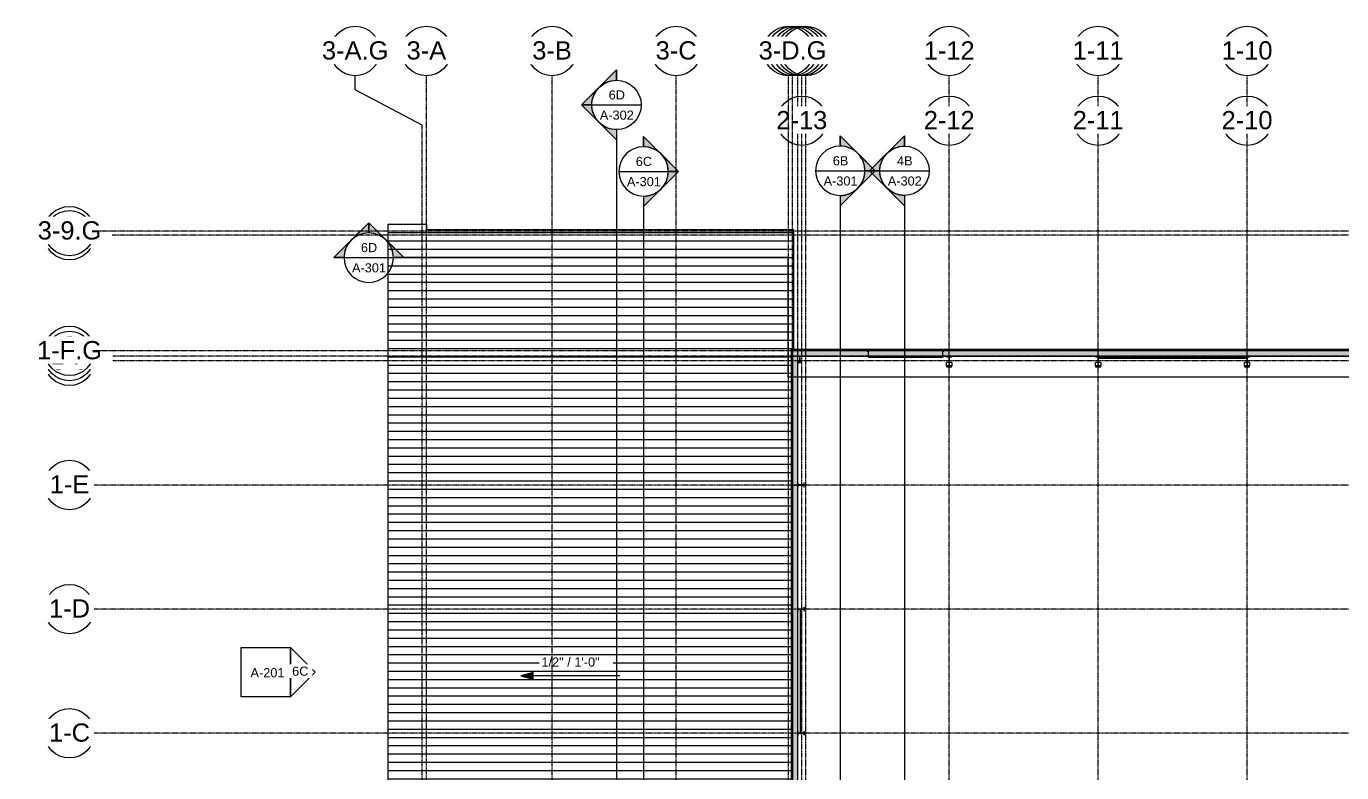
# Model space of a CAD drawing. Header units: inches. Extents: x 21290 to 29416, y -23522 to -20467.
# Drawn here: x 21292 to 23849, y -21944 to -20493 of the extents above; entities that cross this region are included whole.
import ezdxf

# ---------------------------------------------------------------- set-up
doc = ezdxf.new("R2010")
doc.units = ezdxf.units.IN
doc.header["$MEASUREMENT"] = 0
doc.linetypes.add('Grid Line 1_2_', pattern=[0.875, 0.5, -0.125, 0.125, -0.125])
for name, color, linetype, lineweight in [('A-DOOR', 31, 'Continuous', 13), ('A-ROOF', 132, 'Continuous', 13), ('A-ROOF-PATT', 132, 'Continuous', 13), ('A-WALL', 113, 'Continuous', 13), ('A-WALL-PATT', 111, 'Continuous', 25), ('G-ANNO-DIMS', 111, 'Continuous', 9), ('G-ANNO-SYMB', 111, 'Continuous', 9), ('S-BEAM', 12, 'Continuous', 13), ('S-COLS', 52, 'Continuous', 13), ('S-GRID', 1, 'Continuous', 9), ('S-GRID-IDEN', 1, 'Continuous', 9)]:
    doc.layers.add(name, color=color, linetype=linetype, lineweight=lineweight)
doc.styles.add('Arial', font='arial.ttf', dxfattribs={"height": 35.407186})
doc.styles.add('Arial_1', font='arial.ttf', dxfattribs={"height": 17.703593})
pattern_1 = [(45, (0, 0), (-19.00703, 19.00703), []), (45, (0, 28.8), (-19.00703, 19.00703), [])]
pattern_2 = [(161.57, (0.96, 0.96), (-7.6802237, -0.0009796), [0, -54.643, 6.067, 0]), (18.43, (-0.96, 0.96), (-7.6802237, 0.0009796), [0, -54.643, 6.067, 0]), (108.43, (0.96, 0.96), (3.8382953, -19.20136532), [18.211, -42.499]), (71.57, (-0.96, 0.96), (3.8382953, 19.20136532), [18.211, -42.499])]
pattern_3 = [(0, (0, 0), (0, 24), []), (90, (0, 0), (-24, 1e-15), [])]
pattern_4 = [(225, (23664.89, -22360.053), (19.00703, -19.00703), []), (225, (23664.89, -22388.853), (19.00703, -19.00703), [])]
pattern_5 = [(225, (23375.39, -22360.053), (19.00703, -19.00703), []), (225, (23375.39, -22388.853), (19.00703, -19.00703), [])]
pattern_6 = [(225, (23085.89, -22360.053), (19.00703, -19.00703), []), (225, (23085.89, -22388.853), (19.00703, -19.00703), [])]

# ---------------------------------------------------------------- blocks, each defined once
blk = doc.blocks.new('overhead door - one-983186-Roof Low')
at = {"layer": 'A-DOOR', "lineweight": 9}
h = blk.add_hatch(dxfattribs=at)
h.set_pattern_fill('FP_8', color=43, style=0, pattern_type=2)
h.set_pattern_definition([(270, (24, 0), (8, 5e-16), [])])
h.paths.add_polyline_path([(-72, -8.75), (72, -8.75), (72, -7), (-72, -7)], flags=0)
at = {"layer": 'A-DOOR', "color": 43, "lineweight": 9}
for p, q in [((-72, -8.75), (-72, -7)), ((-72, -7), (72, -7)), ((72, -8.75), (-72, -8.75)), ((72, -7), (72, -8.75))]:
    blk.add_line(p, q, dxfattribs=at)
blk = doc.blocks.new('columns and girder2 - one-V8-Roof Low')
at = {"layer": 'S-BEAM', "lineweight": 9}
h = blk.add_hatch(dxfattribs=at)
h.set_pattern_fill('FP_16', color=253, style=0, pattern_type=2)
h.set_pattern_definition(pattern_4)
h.paths.add_polyline_path([(5, -1.3), (-5, -1.3), (-5, -2), (5, -2)], flags=0)
h.paths.add_polyline_path([(3.1, -17), (-5, -17), (-5, -18.5), (5, -18.5), (5, -17)], flags=0)
h.paths.add_polyline_path([(5, -1204.9), (-5, -1204.9), (-5, -1206.4), (5, -1206.4)], flags=0)
h.paths.add_polyline_path([(-5, -1224.3), (-5, -1225), (5, -1225), (5, -1224.3)], flags=0)
h = blk.add_hatch(dxfattribs=at)
h.set_pattern_fill('FP_16', color=253, style=0, pattern_type=2)
h.set_pattern_definition(pattern_4)
h.paths.add_polyline_path([(0, -5.7), (0.2, -5.6), (0, -5.7)], flags=0)
h.paths.add_polyline_path([(0.6, -2), (-0.6, -2), (-0.6, -17), (0.6, -17), (0.6, -5.7), (-0.2, -5.7), (-0.4, -5.3), (-0.2, -4.8), (0, -4.7), (0.6, -4.7), (0.6, -4)], flags=0)
h.paths.add_polyline_path([(0.6, -1206.4), (-0.6, -1206.4), (-0.6, -1224.3), (0.6, -1224.3), (0.6, -1222.3), (0, -1222.2), (-0.3, -1222), (-0.4, -1221.7), (-0.2, -1221.4), (0, -1221.3), (0.6, -1221.3), (0.6, -1214.3)], flags=0)
at = {"layer": 'S-BEAM', "color": 7}
for p, q in [((-5, -1.3), (-5, -2)), ((-5, -2), (5, -2)), ((5, -17), (-5, -17)), ((-5, -17), (-5, -18.5)), ((-5, -18.5), (5, -18.5)), ((0.6, -2), (-0.6, -2)), ((-0.6, -2), (-0.6, -17)), ((-0.6, -17), (0.6, -17)), ((0.6, -4.7), (0.6, -2)), ((0.6, -17), (0.6, -5.7)), ((5, -2), (5, -1.3)), ((5, -18.5), (5, -17)), ((5, -1204.9), (-5, -1204.9)), ((-5, -1204.9), (-5, -1206.4)), ((-5, -1206.4), (5, -1206.4)), ((5, -1224.3), (-5, -1224.3)), ((-5, -1224.3), (-5, -1225)), ((0.6, -1206.4), (-0.6, -1206.4)), ((-0.6, -1206.4), (-0.6, -1224.3)), ((-0.6, -1224.3), (0.6, -1224.3)), ((0.6, -1221.3), (0.6, -1206.4)), ((0.6, -1224.3), (0.6, -1222.3)), ((5, -1206.4), (5, -1204.9)), ((5, -1225), (5, -1224.3))]:
    blk.add_line(p, q, dxfattribs=at)
at = {"layer": 'S-BEAM', "color": 43, "lineweight": 9}
for p, q in [((-5, -17), (-5, -9.2)), ((-0.6, -9.2), (-5, -9.2)), ((5, -9.2), (0.6, -9.2)), ((5, -9.2), (5, -17)), ((-5, -1213.3), (-5, -1206.4)), ((-5, -1213.3), (-0.6, -1213.3)), ((0.6, -1213.3), (5, -1213.3)), ((5, -1206.4), (5, -1213.3))]:
    blk.add_line(p, q, dxfattribs=at)
blk = doc.blocks.new('columns and girder2 - one-V9-Roof Low')
at = {"layer": 'S-BEAM', "lineweight": 9}
h = blk.add_hatch(dxfattribs=at)
h.set_pattern_fill('FP_17', color=253, style=0, pattern_type=2)
h.set_pattern_definition(pattern_5)
h.paths.add_polyline_path([(0, -1.3), (-5, -1.3), (-5, -2), (5, -2), (5, -1.3)], flags=0)
h.paths.add_polyline_path([(5, -17), (-5, -17), (-5, -18.5), (5, -18.5)], flags=0)
h.paths.add_polyline_path([(5, -1204.9), (-5, -1204.9), (-5, -1206.4), (5, -1206.4)], flags=0)
h.paths.add_polyline_path([(5, -1224.3), (-5, -1224.3), (-5, -1225), (5, -1225)], flags=0)
h = blk.add_hatch(dxfattribs=at)
h.set_pattern_fill('FP_17', color=253, style=0, pattern_type=2)
h.set_pattern_definition(pattern_5)
h.paths.add_polyline_path([(0.6, -2), (-0.6, -2), (-0.6, -4.7), (0.1, -4.8), (0.3, -4.9), (0.4, -5.3), (0.3, -5.6), (-0.1, -5.7), (-0.6, -5.7), (-0.6, -17), (0.6, -17), (0.6, -4)], flags=0)
h.paths.add_polyline_path([(-0.6, -1206.4), (-0.6, -1221.3), (-0.3, -1221.3), (0, -1221.5), (0.1, -1221.8), (-0.1, -1222.1), (-0.3, -1222.3), (-0.6, -1222.3), (-0.6, -1224.3), (0.6, -1224.3), (0.6, -1206.4)], flags=0)
at = {"layer": 'S-BEAM', "color": 7}
for p, q in [((-5, -1.3), (-5, -2)), ((-5, -2), (5, -2)), ((5, -17), (-5, -17)), ((-5, -17), (-5, -18.5)), ((-5, -18.5), (5, -18.5)), ((0.6, -2), (-0.6, -2)), ((-0.6, -2), (-0.6, -4.7)), ((-0.6, -5.7), (-0.6, -17)), ((-0.6, -17), (0.6, -17)), ((0.6, -17), (0.6, -2)), ((5, -2), (5, -1.3)), ((5, -18.5), (5, -17)), ((5, -1204.9), (-5, -1204.9)), ((-5, -1204.9), (-5, -1206.4)), ((-5, -1206.4), (5, -1206.4)), ((5, -1224.3), (-5, -1224.3)), ((-5, -1224.3), (-5, -1225)), ((0.6, -1206.4), (-0.6, -1206.4)), ((-0.6, -1206.4), (-0.6, -1221.3)), ((-0.6, -1222.3), (-0.6, -1224.3)), ((-0.6, -1224.3), (0.6, -1224.3)), ((0.6, -1224.3), (0.6, -1206.4)), ((5, -1206.4), (5, -1204.9)), ((5, -1225), (5, -1224.3))]:
    blk.add_line(p, q, dxfattribs=at)
at = {"layer": 'S-BEAM', "color": 43, "lineweight": 9}
for p, q in [((-5, -17), (-5, -9.2)), ((-0.6, -9.2), (-5, -9.2)), ((5, -9.2), (0.6, -9.2)), ((5, -9.2), (5, -17)), ((-5, -1213.3), (-5, -1206.4)), ((-5, -1213.3), (-0.6, -1213.3)), ((0.6, -1213.3), (5, -1213.3)), ((5, -1206.4), (5, -1213.3))]:
    blk.add_line(p, q, dxfattribs=at)
blk = doc.blocks.new('columns and girder2 - one-V10-Roof Low')
at = {"layer": 'S-BEAM', "lineweight": 9}
h = blk.add_hatch(dxfattribs=at)
h.set_pattern_fill('FP_18', color=253, style=0, pattern_type=2)
h.set_pattern_definition(pattern_6)
h.paths.add_polyline_path([(0, -1.3), (-5, -1.3), (-5, -2), (5, -2), (5, -1.3)], flags=0)
h.paths.add_polyline_path([(5, -17), (-5, -17), (-5, -18.5), (5, -18.5)], flags=0)
h.paths.add_polyline_path([(-5, -1204.9), (-5, -1206.4), (5, -1206.4), (5, -1204.9)], flags=0)
h.paths.add_polyline_path([(-5, -1224.3), (-5, -1225), (5, -1225), (5, -1224.3)], flags=0)
h = blk.add_hatch(dxfattribs=at)
h.set_pattern_fill('FP_18', color=253, style=0, pattern_type=2)
h.set_pattern_definition(pattern_6)
h.paths.add_polyline_path([(-0.6, -2), (-0.6, -17), (0.6, -17), (0.6, -2)], flags=0)
h.paths.add_polyline_path([(-0.6, -1206.4), (-0.6, -1224.3), (0.6, -1224.3), (0.6, -1206.4)], flags=0)
at = {"layer": 'S-BEAM', "color": 7}
for p, q in [((-5, -1.3), (-5, -2)), ((-5, -2), (5, -2)), ((5, -17), (-5, -17)), ((-5, -17), (-5, -18.5)), ((-5, -18.5), (5, -18.5)), ((0.6, -2), (-0.6, -2)), ((-0.6, -2), (-0.6, -17)), ((-0.6, -17), (0.6, -17)), ((0.6, -17), (0.6, -2)), ((5, -2), (5, -1.3)), ((5, -18.5), (5, -17)), ((5, -1204.9), (-5, -1204.9)), ((-5, -1204.9), (-5, -1206.4)), ((-5, -1206.4), (5, -1206.4)), ((5, -1224.3), (-5, -1224.3)), ((-5, -1224.3), (-5, -1225)), ((0.6, -1206.4), (-0.6, -1206.4)), ((-0.6, -1206.4), (-0.6, -1224.3)), ((-0.6, -1224.3), (0.6, -1224.3)), ((0.6, -1224.3), (0.6, -1206.4)), ((5, -1206.4), (5, -1204.9)), ((5, -1225), (5, -1224.3))]:
    blk.add_line(p, q, dxfattribs=at)
at = {"layer": 'S-BEAM', "color": 43, "lineweight": 9}
for p, q in [((-5, -17), (-5, -9.2)), ((-0.6, -9.2), (-5, -9.2)), ((5, -9.2), (0.6, -9.2)), ((5, -9.2), (5, -17)), ((-5, -1213.3), (-5, -1206.4)), ((-5, -1213.3), (-0.6, -1213.3)), ((0.6, -1213.3), (5, -1213.3)), ((5, -1206.4), (5, -1213.3))]:
    blk.add_line(p, q, dxfattribs=at)
blk = doc.blocks.new('Round Bar - 1_-1251515-Roof Low')
at = {"layer": 'S-BEAM', "color": 43, "lineweight": 9}
for p, q in [((22796.3, -21748.2), (22796.3, -21867.6)), ((22797.3, -21867.6), (22797.3, -21748.2))]:
    blk.add_line(p, q, dxfattribs=at)
for start_param, end_param in [(0, 3.141593), (3.141593, 6.283185)]:
    blk.add_ellipse((22796.8, -21867.6), major_axis=(0.5, 0), ratio=0.829527, start_param=start_param, end_param=end_param, dxfattribs=at)
blk = doc.blocks.new('Round Bar - 1_-1251605-Roof Low')
at = {"layer": 'S-BEAM', "color": 43, "lineweight": 9}
for p, q in [((22796.3, -21626.3), (22796.3, -21749)), ((22797.3, -21749), (22797.3, -21626.3))]:
    blk.add_line(p, q, dxfattribs=at)
for start_param, end_param in [(0, 3.141593), (3.141593, 6.283185)]:
    blk.add_ellipse((22796.8, -21626.3), major_axis=(0.5, 0), ratio=0.836579, start_param=start_param, end_param=end_param, dxfattribs=at)
blk = doc.blocks.new('Round Bar - 1_-V12-Roof Low')
at = {"layer": 'S-BEAM', "color": 43, "lineweight": 9}
for p, q in [((23520.7, -21137.8), (23375.7, -21137.8)), ((23375.7, -21138.8), (23520.7, -21138.8))]:
    blk.add_line(p, q, dxfattribs=at)
for start_param, end_param in [(0, 3.141593), (3.141593, 6.283185)]:
    blk.add_ellipse((23375.7, -21138.3), major_axis=(0, 0.5), ratio=0.802206, start_param=start_param, end_param=end_param, dxfattribs=at)
blk = doc.blocks.new('Round Bar - 1_-V13-Roof Low')
at = {"layer": 'S-BEAM', "color": 43, "lineweight": 9}
for p, q in [((23664.9, -21137.8), (23519.9, -21137.8)), ((23519.9, -21138.8), (23664.9, -21138.8))]:
    blk.add_line(p, q, dxfattribs=at)
for start_param, end_param in [(0, 3.141593), (3.141593, 6.283185)]:
    blk.add_ellipse((23664.9, -21138.3), major_axis=(0, 0.5), ratio=0.802206, start_param=start_param, end_param=end_param, dxfattribs=at)
blk = doc.blocks.new('Grid - Grid Head - Circle-14747-Roof Low')
at = {"layer": 'S-GRID-IDEN'}
blk.add_circle((0, 0), 0.25, dxfattribs=at)
blk = doc.blocks.new('Section - Section Head - Filled-1526-Roof Low')
at = {"layer": 'G-ANNO-SYMB'}
h = blk.add_hatch(color=256, dxfattribs=at)
edge = h.paths.add_edge_path(flags=0)
edge.add_line((-0.427, 0.177), (-0.25, 0.354))
edge.add_line((-0.25, 0.354), (-0.25, 0.25))
edge.add_arc((-0.25, 0), 0.25, 90, 135)
h = blk.add_hatch(color=256, dxfattribs=at)
edge = h.paths.add_edge_path(flags=0)
edge.add_arc((-0.25, 0), 0.25, 45, 90)
edge.add_line((-0.25, 0.25), (-0.25, 0.354))
edge.add_line((-0.25, 0.354), (-0.073, 0.177))
h = blk.add_hatch(color=256, dxfattribs=at)
edge = h.paths.add_edge_path(flags=0)
edge.add_arc((-0.25, 0), 0.25, 137.9216, 180)
edge.add_line((-0.5, 0), (-0.604, 0))
edge.add_line((-0.604, 0), (-0.436, 0.168))
h = blk.add_hatch(color=256, dxfattribs=at)
edge = h.paths.add_edge_path(flags=0)
edge.add_line((-0.064, 0.168), (0.104, 0))
edge.add_line((0.104, 0), (0, 0))
edge.add_arc((-0.25, 0), 0.25, 0, 42.0784)
for p, q in [((-0.25, 0.354), (-0.604, 0)), ((-0.25, 0.354), (-0.427, 0.177)), ((-0.25, 0.354), (0.104, 0)), ((-0.25, 0.25), (-0.25, 0.354)), ((-0.073, 0.177), (-0.25, 0.354)), ((-0.25, 0.354), (-0.25, 0.25)), ((-0.436, 0.168), (-0.604, 0)), ((0.104, 0), (-0.064, 0.168)), ((-0.604, 0), (-0.5, 0)), ((0, 0), (0.104, 0)), ((-0.5, 0), (-0.604, 0)), ((0, 0), (0.104, 0))]:
    blk.add_line(p, q, dxfattribs=at)
for start, end in [(360, 180), (137.9216, 180), (90, 135), (45, 90), (0, 42.0784), (180, 360)]:
    blk.add_arc((-0.25, 0), 0.25, start, end, dxfattribs=at)
blk = doc.blocks.new('Elevation - Detail Number-93309-Roof Low')
at = {"layer": 'G-ANNO-SYMB'}
for p, q in [((-0.25, -0.25), (-0.25, 0.25)), ((-0.25, 0.25), (0.25, 0.25)), ((0.25, 0.25), (0.25, -0.25)), ((0.25, -0.25), (-0.25, -0.25))]:
    blk.add_line(p, q, dxfattribs=at)
blk = doc.blocks.new('Elevation - Detail Number-93036-Roof Low')
at = {"layer": 'G-ANNO-SYMB'}
for p, q in [((0, 0.25), (-0.25, 0)), ((0.25, 0), (0, 0.25)), ((-0.25, 0), (0.25, 0))]:
    blk.add_line(p, q, dxfattribs=at)

msp = doc.modelspace()

# ---------------------------------------------------------------- hatches: boundary and pattern name
at = {"layer": 'A-ROOF-PATT', "lineweight": 9}
h = msp.add_hatch(dxfattribs=at)
h.set_pattern_fill('FP_3', color=43, style=0, pattern_type=2)
h.set_pattern_definition([(0, (37.673, -180.953), (0, 16.082), [])])
h.paths.add_polyline_path([(22784.14023, -22372.30281), (22784.14023, -22370.55281), (22781.45273, -22370.55281), (22781.45273, -22372.24031), (22784.07773, -22372.24031)], flags=0)
h.paths.add_polyline_path([(21976.59556, -22808.30281), (22057.89023, -22808.30281), (22057.89023, -22786.55281), (22058.32773, -22786.55281), (22058.32773, -22342.74031), (22699.76523, -22342.74031), (22699.76523, -22345.55281), (22061.14023, -22345.55281), (22061.14023, -22785.80281), (22061.64023, -22785.80281), (22061.66535, -22349.95445), (22063.66268, -22349.95445), (22063.862, -22349.15531), (22064.39325, -22348.48915), (22065.19518, -22348.10295), (22065.84523, -22348.10295), (22065.84523, -22346.05281), (22696.76523, -22346.10773), (22696.77075, -22346.16219), (22696.90652, -22346.16219), (22696.92526, -22346.69874), (22696.76749, -22346.69874), (22696.76749, -22350.04284), (22696.98699, -22349.15531), (22697.51824, -22348.48915), (22698.32017, -22348.10295), (22699.21026, -22348.10295), (22700.01949, -22348.49829), (22700.56715, -22349.18504), (22700.76522, -22350.05281), (22700.54344, -22350.95031), (22700.0122, -22351.61647), (22699.21026, -22352.00267), (22698.32017, -22352.00267), (22697.51094, -22351.60733), (22696.92522, -22350.75384), (22696.76749, -22350.06278), (22696.76749, -22353.40797), (22696.92522, -22353.40797), (22696.90652, -22353.94344), (22696.76523, -22353.99789), (22696.76294, -22354.05281), (22069.64023, -22354.05281), (22069.64023, -22785.80281), (22797.89023, -22785.80281), (22797.89023, -22446.67781), (22810.64023, -22446.67781), (22810.64023, -22372.30281), (22781.39023, -22372.24031), (22781.39023, -22370.55281), (22779.95173, -22370.55281), (22779.95173, -22369.55281), (22778.89023, -22369.55281), (22778.89023, -21121.80281), (22783.89023, -21121.80281), (22783.89023, -20889.05281), (22070.39023, -20889.05281), (22070.39023, -20878.55281), (21994.89023, -20878.55281), (21994.89023, -22519.05281), (21976.59556, -22519.05281), (21976.59556, -22801.50736)], flags=0)
h.paths.add_polyline_path([(22526.30451, -22740.45909), (22516.30451, -22740.45909), (22516.30451, -22737.30284), (22453.04669, -22737.30284), (22453.04669, -22650.92784), (22580.92169, -22650.92784), (22580.92169, -22737.30284), (22535.39044, -22737.30284), (22535.39044, -22740.45909), (22531.89044, -22740.45909), (22531.89044, -22737.30284), (22526.30451, -22737.30284)], flags=0)
h.paths.add_polyline_path([(22447.83222, -22560.36531), (22418.83222, -22560.36531), (22418.83222, -22558.11531), (22418.70722, -22558.11531), (22418.70722, -22547.61531), (22418.83222, -22547.61531), (22418.83222, -22539.74031), (22418.70722, -22539.74031), (22418.70722, -22522.99031), (22418.83222, -22522.99031), (22418.83222, -22516.36531), (22493.20722, -22516.36531), (22493.20722, -22560.36531), (22468.60262, -22560.36531)], flags=0)
h.paths.add_polyline_path([(22632.51523, -22544.42781), (22632.51523, -22540.05281), (22632.39023, -22540.05281), (22632.39023, -22528.17781), (22632.51523, -22528.17781), (22632.51523, -22519.42781), (22632.39023, -22519.42781), (22632.39023, -22487.67781), (22632.51523, -22487.67781), (22632.51523, -22481.05281), (22748.39023, -22481.05281), (22748.39023, -22544.42781), (22638.76523, -22544.42781)], flags=0)
h.paths.add_polyline_path([(22572.79648, -22448.55281), (22543.39023, -22448.55281), (22543.39023, -22389.05281), (22631.51523, -22389.05281), (22631.51523, -22394.05281), (22631.64023, -22394.05281), (22631.64023, -22406.67781), (22631.51523, -22406.67781), (22631.51523, -22413.92781), (22631.64023, -22413.92781), (22631.64023, -22442.30281), (22631.51523, -22442.30281), (22631.51523, -22448.55281), (22572.90199, -22448.55281)], flags=0)
h.paths.add_polyline_path([(22357.48291, -22448.55244), (22328.70309, -22448.55244), (22328.70309, -22389.05244), (22416.82809, -22389.05244), (22416.82809, -22394.05244), (22416.95309, -22394.05244), (22416.95309, -22406.67744), (22416.82809, -22406.67744), (22416.82809, -22413.92744), (22416.95309, -22413.92744), (22416.95309, -22442.30244), (22416.82809, -22442.30244), (22416.82809, -22448.55244), (22357.57032, -22448.55244)], flags=0)
h.paths.add_polyline_path([(22698.76522, -22351.84781), (22699.76523, -22351.50482), (22700.3277, -22350.92058), (22700.56022, -22350.05281), (22700.31973, -22349.15531), (22699.66272, -22348.49829), (22698.76522, -22348.25781), (22697.86772, -22348.49829), (22697.20273, -22349.18504), (22696.97022, -22350.05281), (22697.26523, -22351.00483), (22697.90185, -22351.61647), (22698.32017, -22351.72856)], flags=0)
h.paths.add_polyline_path([(22065.02842, -22349.95445), (22065.84523, -22349.95445), (22065.84523, -22348.31274), (22065.64023, -22348.25781), (22064.74273, -22348.49829), (22064.07774, -22349.18504), (22063.87158, -22349.95445), (22064.74273, -22349.95445)], flags=0)
at = {"layer": 'A-WALL-PATT', "lineweight": 9}
h = msp.add_hatch(dxfattribs=at)
h.set_pattern_fill('FP_4', color=253, style=0, pattern_type=2)
h.set_pattern_definition(pattern_3)
h.paths.add_polyline_path([(24609.30053, -21124.30281), (26277.26523, -21124.30281), (26277.26523, -21123.30281), (22780.26523, -21123.30281), (22780.26523, -21124.30281), (24539.11371, -21124.30281)], flags=0)
h = msp.add_hatch(dxfattribs=at)
h.set_pattern_fill('FP_6', color=253, style=0, pattern_type=2)
h.set_pattern_definition(pattern_2)
h.paths.add_polyline_path([(24609.30053, -21134.30281), (26277.26523, -21134.30281), (26277.26523, -21124.30281), (22780.26523, -21124.30281), (22780.26523, -21134.30281), (24539.11371, -21134.30281)], flags=0)
h = msp.add_hatch(dxfattribs=at)
h.set_pattern_fill('FP_4', color=253, style=0, pattern_type=2)
h.set_pattern_definition(pattern_3)
h.paths.add_polyline_path([(22780.39023, -22369.55281), (22781.39023, -22369.55281), (22781.39023, -21121.80281), (22780.39023, -21121.80281), (22780.39023, -22336.72664)], flags=0)
h = msp.add_hatch(dxfattribs=at)
h.set_pattern_fill('FP_6', color=253, style=0, pattern_type=2)
h.set_pattern_definition(pattern_2)
h.paths.add_polyline_path([(22791.39023, -22369.55281), (22791.39023, -21121.80281), (22781.39023, -21121.80281), (22781.39023, -22369.55281), (22784.44329, -22369.55281)], flags=0)
at = {"layer": 'S-COLS', "lineweight": 9}
h = msp.add_hatch(dxfattribs=at)
h.set_pattern_fill('FP_1', color=253, style=0, pattern_type=2)
h.set_pattern_definition(pattern_1)
h.paths.add_polyline_path([(22799.39023, -21146.80281), (22799.39023, -21146.36922), (22796.22616, -21146.36922), (22795.73726, -21146.16671), (22795.53476, -21145.67781), (22795.53476, -21135.42781), (22795.73726, -21134.93891), (22796.22616, -21134.7364), (22799.39023, -21134.7364), (22799.39023, -21134.30281), (22791.39023, -21134.30281), (22791.39023, -21134.7364), (22794.55429, -21134.7364), (22795.04319, -21134.93891), (22795.24569, -21135.42781), (22795.24569, -21145.67781), (22795.04319, -21146.16671), (22794.55429, -21146.36922), (22791.39023, -21146.36922), (22791.39023, -21146.80281)], flags=0)
h = msp.add_hatch(dxfattribs=at)
h.set_pattern_fill('FP_1', color=253, style=0, pattern_type=2)
h.set_pattern_definition(pattern_1)
h.paths.add_polyline_path([(22928.76523, -21134.30281), (22928.76523, -21124.30281), (22925.87523, -21124.30281), (22926.00293, -21124.61111), (22926.31123, -21124.73881), (22928.23923, -21125.04418), (22928.23923, -21133.56145), (22926.00293, -21133.99451), (22925.87523, -21134.30281)], flags=0)
h = msp.add_hatch(dxfattribs=at)
h.set_pattern_fill('FP_1', color=253, style=0, pattern_type=2)
h.set_pattern_definition(pattern_1)
h.paths.add_polyline_path([(22781.38923, -21387.94281), (22781.69752, -21387.81511), (22781.82523, -21387.50681), (22782.13059, -21385.57881), (22790.64786, -21385.57881), (22791.08093, -21387.81511), (22791.38923, -21387.94281), (22791.38923, -21385.05281), (22781.38923, -21385.05281)], flags=0)
h = msp.add_hatch(dxfattribs=at)
h.set_pattern_fill('FP_1', color=253, style=0, pattern_type=2)
h.set_pattern_definition(pattern_1)
h.paths.add_polyline_path([(22791.39023, -21389.05281), (22791.82382, -21389.05281), (22791.82382, -21385.88875), (22792.02633, -21385.39985), (22792.51523, -21385.19734), (22802.76523, -21385.19734), (22803.25412, -21385.39985), (22803.45663, -21385.88875), (22803.45663, -21389.05281), (22803.89023, -21389.05281), (22803.89023, -21381.05281), (22803.45663, -21381.05281), (22803.45663, -21384.21687), (22803.25412, -21384.70577), (22802.76523, -21384.90828), (22792.51523, -21384.90828), (22792.02633, -21384.70577), (22791.82382, -21384.21687), (22791.82382, -21381.05281), (22791.39023, -21381.05281)], flags=0)
h = msp.add_hatch(dxfattribs=at)
h.set_pattern_fill('FP_1', color=253, style=0, pattern_type=2)
h.set_pattern_definition(pattern_1)
h.paths.add_polyline_path([(22804.14023, -21871.55281), (22804.14023, -21863.55281), (22803.70663, -21863.55281), (22803.70663, -21866.71687), (22803.50412, -21867.20577), (22803.01523, -21867.40828), (22797.26523, -21867.48707), (22797.26523, -21867.69734), (22803.01523, -21867.69734), (22803.50412, -21867.89985), (22803.70663, -21868.38875), (22803.70663, -21871.55281)], flags=0)
h.paths.add_polyline_path([(22791.39023, -21871.55281), (22791.82382, -21871.55281), (22791.82382, -21868.38875), (22792.02633, -21867.89985), (22792.51523, -21867.69734), (22796.30184, -21867.63371), (22796.26523, -21867.40828), (22792.51523, -21867.40828), (22792.02633, -21867.20577), (22791.82382, -21866.71687), (22791.82382, -21863.55281), (22791.39023, -21863.55281)], flags=0)

# ---------------------------------------------------------------- linework, layer by layer
at = {"layer": 'A-ROOF', "color": 43, "lineweight": 9}
for p, q in [((22070.39023, -20878.55281), (21994.89023, -20878.55281)), ((21994.89023, -20878.55281), (21994.89023, -22519.05281)), ((22070.39023, -20889.05281), (22070.39023, -20878.55281)), ((22783.89023, -20889.05281), (22070.39023, -20889.05281)), ((22783.89023, -21121.80281), (22783.89023, -20889.05281))]:
    msp.add_line(p, q, dxfattribs=at)
at = {"layer": 'A-WALL', "color": 7}
for p, q in [((26277.26523, -21121.80281), (22778.89023, -21121.80281)), ((22778.89023, -21121.80281), (22778.89023, -22369.55281)), ((22780.26523, -21121.80281), (22780.26523, -21134.30281)), ((22780.26523, -21123.30281), (26277.26523, -21123.30281)), ((26283.89023, -21124.30281), (22780.26523, -21124.30281)), ((22780.26523, -21134.30281), (26277.26523, -21134.30281)), ((22780.39023, -21121.80281), (22780.39023, -22369.55281)), ((22781.39023, -21121.80281), (22781.39023, -22369.55281)), ((22791.39023, -22369.55281), (22791.39023, -21121.80281))]:
    msp.add_line(p, q, dxfattribs=at)
at = {"layer": 'A-WALL', "color": 43, "lineweight": 9}
for p, q in [((22795.09036, -21135.05281), (22791.39023, -21135.05281)), ((22928.76523, -21135.05281), (22795.69009, -21135.05281)), ((22928.76523, -21135.05281), (22928.76523, -21134.30281)), ((23072.76523, -21134.30281), (23072.76523, -21135.05281)), ((25980.89023, -21135.05281), (23072.76523, -21135.05281))]:
    msp.add_line(p, q, dxfattribs=at)
at = {"layer": 'G-ANNO-DIMS'}
for p, q in [((22253.44639, -21756.10417), (22277.44639, -21762.53495)), ((22445.44639, -21756.10417), (22253.44639, -21756.10417))]:
    msp.add_line(p, q, dxfattribs=at)
at = {"layer": 'G-ANNO-SYMB'}
for p, q in [((22391.17362, -20646.34266), (22487.17362, -20646.34266)), ((22439.17362, -20694.34266), (22439.17362, -23059.93388)), ((22443.854, -20775.5887), (22539.854, -20775.5887)), ((22826.1556, -20774.32008), (22922.1556, -20774.32008)), ((22950.96338, -20774.32008), (23046.96338, -20774.32008)), ((22491.854, -20823.5887), (22491.854, -23159.75334)), ((22874.1556, -20822.32008), (22874.1556, -23105.1016)), ((22998.96338, -20822.32008), (22998.96338, -23105.1016)), ((21909.48674, -20943.12708), (22005.48674, -20943.12708)), ((22772.63634, -20943.12708), (22005.48674, -20943.12708)), ((22772.63634, -21175.34566), (22772.63634, -20943.12708)), ((26316.22594, -21175.34566), (22772.63634, -21175.34566))]:
    msp.add_line(p, q, dxfattribs=at)
at = {"layer": 'S-COLS', "color": 7}
for p, q in [((22799.39023, -21134.30281), (22791.39023, -21134.30281)), ((22791.39023, -21134.30281), (22791.39023, -21134.7364)), ((22791.39023, -21134.7364), (22794.55429, -21134.7364)), ((22795.24569, -21135.42781), (22795.24569, -21145.67781)), ((22795.53476, -21145.67781), (22795.53476, -21135.42781)), ((22796.22616, -21134.7364), (22799.39023, -21134.7364)), ((22799.39023, -21134.7364), (22799.39023, -21134.30281)), ((22928.76523, -21124.30281), (22925.87523, -21124.30281)), ((22925.87523, -21134.30281), (22928.76523, -21134.30281)), ((22926.31123, -21124.73881), (22928.23923, -21125.04418)), ((22928.23923, -21133.56145), (22926.31123, -21133.86681)), ((22928.23923, -21125.04418), (22928.23923, -21133.56145)), ((22928.76523, -21134.30281), (22928.76523, -21124.30281)), ((23075.65523, -21124.30281), (23072.76523, -21124.30281)), ((23072.76523, -21124.30281), (23072.76523, -21134.30281)), ((23072.76523, -21134.30281), (23075.65523, -21134.30281)), ((23073.29123, -21125.04418), (23075.21923, -21124.73881)), ((23073.29123, -21133.56145), (23073.29123, -21125.04418)), ((23075.21923, -21133.86681), (23073.29123, -21133.56145)), ((22794.55429, -21146.36922), (22791.39023, -21146.36922)), ((22791.39023, -21146.36922), (22791.39023, -21146.80281)), ((22791.39023, -21146.80281), (22799.39023, -21146.80281)), ((22799.39023, -21146.36922), (22796.22616, -21146.36922)), ((22799.39023, -21146.80281), (22799.39023, -21146.36922)), ((22791.38923, -21385.05281), (22781.38923, -21385.05281)), ((22781.38923, -21385.05281), (22781.38923, -21387.94281)), ((22781.82523, -21387.50681), (22782.13059, -21385.57881)), ((22782.13059, -21385.57881), (22790.64786, -21385.57881)), ((22790.64786, -21385.57881), (22790.95323, -21387.50681)), ((22791.38923, -21387.94281), (22791.38923, -21385.05281)), ((22791.82382, -21381.05281), (22791.39023, -21381.05281)), ((22791.39023, -21381.05281), (22791.39023, -21389.05281)), ((22791.39023, -21389.05281), (22791.82382, -21389.05281)), ((22791.82382, -21384.21687), (22791.82382, -21381.05281)), ((22791.82382, -21389.05281), (22791.82382, -21385.88875)), ((22802.76523, -21384.90828), (22792.51523, -21384.90828)), ((22792.51523, -21385.19734), (22802.76523, -21385.19734)), ((22803.89023, -21381.05281), (22803.45663, -21381.05281)), ((22803.45663, -21381.05281), (22803.45663, -21384.21687)), ((22803.45663, -21385.88875), (22803.45663, -21389.05281)), ((22803.45663, -21389.05281), (22803.89023, -21389.05281)), ((22803.89023, -21389.05281), (22803.89023, -21381.05281)), ((22791.82382, -21622.30281), (22791.39023, -21622.30281)), ((22791.39023, -21622.30281), (22791.39023, -21630.30281)), ((22791.39023, -21630.30281), (22791.82382, -21630.30281)), ((22791.82382, -21625.46687), (22791.82382, -21622.30281)), ((22791.82382, -21630.30281), (22791.82382, -21627.13875)), ((22796.33422, -21626.15828), (22792.51523, -21626.15828)), ((22792.51523, -21626.44734), (22796.26523, -21626.44734)), ((22803.01523, -21626.15828), (22797.19623, -21626.15828)), ((22797.26523, -21626.44734), (22803.01523, -21626.44734)), ((22804.14023, -21622.30281), (22803.70663, -21622.30281)), ((22803.70663, -21622.30281), (22803.70663, -21625.46687)), ((22803.70663, -21627.13875), (22803.70663, -21630.30281)), ((22803.70663, -21630.30281), (22804.14023, -21630.30281)), ((22804.14023, -21630.30281), (22804.14023, -21622.30281)), ((22791.82382, -21863.55281), (22791.39023, -21863.55281)), ((22791.39023, -21863.55281), (22791.39023, -21871.55281)), ((22791.39023, -21871.55281), (22791.82382, -21871.55281)), ((22791.82382, -21866.71687), (22791.82382, -21863.55281)), ((22791.82382, -21871.55281), (22791.82382, -21868.38875)), ((22796.26523, -21867.40828), (22792.51523, -21867.40828)), ((22792.51523, -21867.69734), (22796.33361, -21867.69734)), ((22797.19684, -21867.69734), (22803.01523, -21867.69734)), ((22803.01523, -21867.40828), (22797.26523, -21867.40828)), ((22804.14023, -21863.55281), (22803.70663, -21863.55281)), ((22803.70663, -21863.55281), (22803.70663, -21866.71687)), ((22803.70663, -21868.38875), (22803.70663, -21871.55281)), ((22803.70663, -21871.55281), (22804.14023, -21871.55281)), ((22804.14023, -21871.55281), (22804.14023, -21863.55281))]:
    msp.add_line(p, q, dxfattribs=at)
for centre, radius, start, end in [((22794.55429, -21135.42781), 0.69141, 0, 90), ((22794.55429, -21145.67781), 0.69141, 270, 0), ((22796.22616, -21135.42781), 0.69141, 90, 180), ((22796.22616, -21145.67781), 0.69141, 180, 270), ((22926.31123, -21124.30281), 0.436, 180, 270), ((22926.31123, -21134.30281), 0.436, 90, 180), ((23075.21923, -21124.30281), 0.436, 270, 0), ((23075.21923, -21134.30281), 0.436, 0, 90), ((22781.38923, -21387.50681), 0.436, 270.00000001, 0.00000001), ((22791.38923, -21387.50681), 0.436, 180.00000001, 270.00000001), ((22792.51523, -21384.21687), 0.69141, 180, 270), ((22792.51523, -21385.88875), 0.69141, 90, 180), ((22802.76523, -21384.21687), 0.69141, 270, 0), ((22802.76523, -21385.88875), 0.69141, 0, 90), ((22792.51523, -21625.46687), 0.69141, 180, 270), ((22792.51523, -21627.13875), 0.69141, 90, 180), ((22803.01523, -21625.46687), 0.69141, 270, 0), ((22803.01523, -21627.13875), 0.69141, 0, 90), ((22792.51523, -21866.71687), 0.69141, 180, 270), ((22792.51523, -21868.38875), 0.69141, 90, 180), ((22803.01523, -21866.71687), 0.69141, 270, 0), ((22803.01523, -21868.38875), 0.69141, 0, 90)]:
    msp.add_arc(centre, radius, start, end, dxfattribs=at)
at = {"layer": 'S-GRID'}
for p, q in [((21931.23274, -20617.22146), (21931.23274, -20589.47733)), ((22061.64023, -20685.47733), (21931.23274, -20617.22146))]:
    msp.add_line(p, q, dxfattribs=at)
at = {"layer": 'S-GRID', "linetype": 'Grid Line 1_2_'}
for p, q in [((22069.64023, -23272.9264), (22069.64023, -20589.47733)), ((22555.14023, -23275.7461), (22555.14023, -20589.47733)), ((22781.39023, -23275.7461), (22781.39023, -20589.47733)), ((22791.39023, -23275.7461), (22791.39023, -20589.47733)), ((22799.39023, -23275.7461), (22799.39023, -20589.47733)), ((22807.39023, -23275.7461), (22807.39023, -20589.47733)), ((23085.89023, -23275.7461), (23085.89023, -20589.47733)), ((23375.39023, -23275.7461), (23375.39023, -20589.47733)), ((23664.89023, -23275.7461), (23664.89023, -20589.47733)), ((22061.64023, -23275.7461), (22061.64023, -20685.47733)), ((22799.39023, -23359.7461), (22799.39023, -20724.9518)), ((23085.89023, -23275.7461), (23085.89023, -20724.9518)), ((23375.39023, -23275.7461), (23375.39023, -20724.9518)), ((23664.89023, -23275.7461), (23664.89023, -20724.9518))]:
    msp.add_line(p, q, dxfattribs=at)

# ---------------------------------------------------------------- block references
at = {"layer": 'A-DOOR', "color": 43, "lineweight": 9}
msp.add_blockref('overhead door - one-983186-Roof Low', (23000.76523, -21128.42781), dxfattribs=at)
at = {"layer": 'G-ANNO-SYMB', "extrusion": (0, 0, -1), "xscale": 191.9999999999999, "yscale": 191.9999999999999, "zscale": 191.9999999999999, "rotation": 270.0000000000003}
for p in [(-22439.17362, -20694.34266), (-22998.96338, -20822.32008)]:
    msp.add_blockref('Section - Section Head - Filled-1526-Roof Low', p, dxfattribs=at)
at = {"layer": 'G-ANNO-SYMB', "xscale": 191.9999999999999, "yscale": 191.9999999999999, "zscale": 191.9999999999999, "rotation": 269.9999999999996}
for p in [(22491.854, -20823.5887), (22874.1556, -20822.32008)]:
    msp.add_blockref('Section - Section Head - Filled-1526-Roof Low', p, dxfattribs=at)
at = {"layer": 'G-ANNO-SYMB', "xscale": 191.9999999999999, "yscale": 191.9999999999999, "zscale": 191.9999999999999}
for name, p in [('Section - Section Head - Filled-1526-Roof Low', (22005.48674, -20943.12708)), ('Elevation - Detail Number-93309-Roof Low', (21757.52774, -21748.61306))]:
    msp.add_blockref(name, p, dxfattribs=at)
at = {"layer": 'S-BEAM', "color": 43, "lineweight": 9, "rotation": 180}
for name, p in [('columns and girder2 - one-V10-Roof Low', (23085.89023, -22360.05281)), ('columns and girder2 - one-V9-Roof Low', (23375.39023, -22360.05281)), ('columns and girder2 - one-V8-Roof Low', (23664.89023, -22360.05281))]:
    msp.add_blockref(name, p, dxfattribs=at)
at = {"layer": 'S-BEAM', "color": 43, "lineweight": 9}
for name in ['Round Bar - 1_-V12-Roof Low', 'Round Bar - 1_-V13-Roof Low', 'Round Bar - 1_-1251605-Roof Low', 'Round Bar - 1_-1251515-Roof Low']:
    msp.add_blockref(name, (0, 0), dxfattribs=at)
at = {"layer": 'S-GRID-IDEN', "xscale": 191.9999999999999, "yscale": 191.9999999999999, "zscale": 191.9999999999999}
for p in [(21931.23274, -20541.47733), (22069.64023, -20541.47733), (22313.89023, -20541.47733), (22555.14023, -20541.47733), (22807.39023, -20541.47733), (23085.89023, -20541.47733), (23375.39023, -20541.47733), (23664.89023, -20541.47733), (22799.39023, -20676.9518), (23085.89023, -20676.9518), (23375.39023, -20676.9518), (23664.89023, -20676.9518)]:
    msp.add_blockref('Grid - Grid Head - Circle-14747-Roof Low', p, dxfattribs=at)
at = {"layer": 'S-GRID-IDEN', "xscale": 191.9999999999999, "yscale": 191.9999999999999, "zscale": 191.9999999999999, "rotation": 89.99999999999982}
for p in [(21375.73698, -20899.55281), (21375.73698, -21143.80281), (21375.73698, -21385.05281), (21375.73698, -21626.30281), (21375.73698, -21867.55281)]:
    msp.add_blockref('Grid - Grid Head - Circle-14747-Roof Low', p, dxfattribs=at)

# ---------------------------------------------------------------- texts
at = {"layer": 'G-ANNO-SYMB', "char_height": 17.703593, "attachment_point": 2, "line_spacing_factor": 0.938532, "style": 'Arial_1'}
for s, insert, width in [('6D', (22439.78836, -20618.00441), 37.584), ('A-302', (22439.78836, -20657.2769), 78.624), ('6C', (22492.46874, -20747.25045), 37.584), ('6B', (22874.77034, -20745.98183), 36.072), ('4B', (22999.57812, -20745.98183), 36.072), ('A-301', (22492.46874, -20786.52294), 78.624), ('A-301', (22874.77034, -20785.25432), 78.624), ('A-302', (22999.57812, -20785.25432), 78.624), ('6D', (21958.10148, -20914.78883), 37.584), ('A-301', (21958.10148, -20954.06132), 78.624)]:
    msp.add_mtext(s, dxfattribs=dict(at, insert=insert, width=width))

# ---------------------------------------------------------------- next in the draw order: texts
at = {"layer": 'G-ANNO-DIMS', "insert": (22293.37639, -21720.30827), "char_height": 17.7035928, "width": 134.568, "attachment_point": 1, "line_spacing_factor": 0.938532, "style": 'Arial_1', "bg_fill": 3, "box_fill_scale": 1.25, "bg_fill_color": 0, "bg_fill_transparency": 0}
msp.add_mtext('1/2" / 1\'-0"', dxfattribs=at)
at = {"layer": 'G-ANNO-SYMB', "insert": (21760.72288, -21740.98619), "char_height": 17.703593, "width": 78.624, "attachment_point": 2, "line_spacing_factor": 0.938532, "style": 'Arial_1', "bg_fill": 3, "box_fill_scale": 1.25, "bg_fill_color": 0, "bg_fill_transparency": 0}
msp.add_mtext('A-201', dxfattribs=at)
at = {"layer": 'S-GRID-IDEN', "char_height": 35.407186, "attachment_point": 2, "line_spacing_factor": 0.938532, "style": 'Arial', "bg_fill": 3, "box_fill_scale": 1.25, "bg_fill_color": 0, "bg_fill_transparency": 0}
for s, insert, width in [('3-A', (22069.631, -20522.60359), 91.584), ('3-B', (22313.881, -20522.60359), 91.584), ('3-C', (22555.131, -20522.60359), 94.608), ('3-E.G', (22807.381, -20522.60359), 153.792), ('1-12', (23085.881, -20522.60359), 117.936), ('1-11', (23375.381, -20522.60359), 117.936), ('1-10', (23664.881, -20522.60359), 117.936), ('2-13', (22799.381, -20658.07806), 117.936), ('2-12', (23085.881, -20658.07806), 117.936), ('2-11', (23375.381, -20658.07806), 117.936), ('2-10', (23664.881, -20658.07806), 117.936), ('3-9', (21375.93197, -20880.49331), 85.104), ('3-8', (21375.93197, -21124.74331), 85.104), ('3-7', (21375.93197, -21365.99331), 85.104), ('3-6', (21375.93197, -21607.24331), 85.104), ('3-5', (21375.93197, -21848.49331), 85.104)]:
    msp.add_mtext(s, dxfattribs=dict(at, insert=insert, width=width))

# ---------------------------------------------------------------- next in the draw order: hatches: boundary and pattern name
at = {"layer": 'G-ANNO-DIMS'}
msp.add_hatch(color=256, dxfattribs=at).paths.add_polyline_path([(22253.44639, -21756.10417), (22277.44639, -21762.53495), (22277.44639, -21749.67339)], flags=0)

# ---------------------------------------------------------------- next in the draw order: linework, layer by layer
for p, q in [((22277.44639, -21749.67339), (22253.44639, -21756.10417)), ((22277.44639, -21762.53495), (22277.44639, -21749.67339))]:
    msp.add_line(p, q, dxfattribs=at)
at = {"layer": 'S-GRID', "linetype": 'Grid Line 1_2_'}
for p, q in [((22313.89023, -23275.7461), (22313.89023, -20589.47733)), ((22773.39023, -23275.7461), (22773.39023, -20589.47733)), ((22781.39023, -23275.7461), (22781.39023, -20589.47733)), ((26557.32365, -20899.55281), (21423.73698, -20899.55281)), ((26557.32365, -21143.80281), (21423.73698, -21143.80281)), ((26557.32365, -21385.05281), (21423.73698, -21385.05281)), ((26557.32365, -21626.30281), (21423.73698, -21626.30281)), ((26557.32365, -21867.55281), (21423.73698, -21867.55281))]:
    msp.add_line(p, q, dxfattribs=at)

# ---------------------------------------------------------------- next in the draw order: block references
at = {"layer": 'G-ANNO-SYMB', "extrusion": (0, 0, -1), "xscale": 191.9999999999999, "yscale": 191.9999999999999, "zscale": 191.9999999999999, "rotation": 90.00000000002636}
msp.add_blockref('Elevation - Detail Number-93036-Roof Low', (-21805.52774, -21748.61306), dxfattribs=at)
at = {"layer": 'S-GRID-IDEN', "xscale": 191.9999999999999, "yscale": 191.9999999999999, "zscale": 191.9999999999999}
msp.add_blockref('Grid - Grid Head - Circle-14747-Roof Low', (22799.39023, -20541.47733), dxfattribs=at)
at = {"layer": 'S-GRID-IDEN', "xscale": 191.9999999999999, "yscale": 191.9999999999999, "zscale": 191.9999999999999, "rotation": 89.99999999999982}
for p in [(21375.73698, -20891.55281), (21375.73698, -21134.30281), (21375.73698, -21385.05281), (21375.73698, -21626.30281), (21375.73698, -21867.55281)]:
    msp.add_blockref('Grid - Grid Head - Circle-14747-Roof Low', p, dxfattribs=at)

# ---------------------------------------------------------------- next in the draw order: texts
at = {"layer": 'S-GRID-IDEN', "insert": (21931.22352, -20522.60359), "char_height": 35.407186, "width": 153.792, "attachment_point": 2, "line_spacing_factor": 0.938532, "style": 'Arial', "bg_fill": 3, "box_fill_scale": 1.25, "bg_fill_color": 0, "bg_fill_transparency": 0}
msp.add_mtext('3-A.G', dxfattribs=at)

# ---------------------------------------------------------------- next in the draw order: texts
at = {"layer": 'G-ANNO-SYMB', "insert": (21824.43923, -21738.04272), "char_height": 17.703593, "width": 37.584, "attachment_point": 2, "line_spacing_factor": 0.938532, "style": 'Arial_1', "bg_fill": 3, "box_fill_scale": 1.25, "bg_fill_color": 0, "bg_fill_transparency": 0}
msp.add_mtext('6C', dxfattribs=at)
at = {"layer": 'S-GRID-IDEN', "char_height": 35.407186, "attachment_point": 2, "line_spacing_factor": 0.938532, "style": 'Arial', "bg_fill": 3, "box_fill_scale": 1.25, "bg_fill_color": 0, "bg_fill_transparency": 0}
for s, insert, width in [('3-E', (22799.381, -20522.60359), 91.584), ('3-9.G', (21375.93197, -20872.49331), 147.312), ('1-F', (21375.93197, -21115.24331), 88.128), ('1-E', (21375.93197, -21365.99331), 91.584), ('1-D', (21375.93197, -21607.24331), 94.608), ('1-C', (21375.93197, -21848.49331), 94.608)]:
    msp.add_mtext(s, dxfattribs=dict(at, insert=insert, width=width))

# ---------------------------------------------------------------- next in the draw order: linework, layer by layer
at = {"layer": 'S-GRID', "linetype": 'Grid Line 1_2_'}
for p, q in [((26557.32365, -20891.55281), (21423.73698, -20891.55281)), ((26557.32365, -21134.30281), (21423.73698, -21134.30281)), ((26557.32365, -21385.05281), (21423.73698, -21385.05281)), ((26557.32365, -21626.30281), (21423.73698, -21626.30281)), ((26557.32365, -21867.55281), (21423.73698, -21867.55281))]:
    msp.add_line(p, q, dxfattribs=at)

# ---------------------------------------------------------------- next in the draw order: block references
at = {"layer": 'S-GRID-IDEN', "xscale": 191.9999999999999, "yscale": 191.9999999999999, "zscale": 191.9999999999999}
msp.add_blockref('Grid - Grid Head - Circle-14747-Roof Low', (22791.39023, -20541.47733), dxfattribs=at)
at = {"layer": 'S-GRID-IDEN', "xscale": 191.9999999999999, "yscale": 191.9999999999999, "zscale": 191.9999999999999, "rotation": 89.99999999999982}
msp.add_blockref('Grid - Grid Head - Circle-14747-Roof Low', (21375.73698, -21124.30281), dxfattribs=at)

# ---------------------------------------------------------------- next in the draw order: texts
at = {"layer": 'S-GRID-IDEN', "char_height": 35.407186, "attachment_point": 2, "line_spacing_factor": 0.938532, "style": 'Arial', "bg_fill": 3, "box_fill_scale": 1.25, "bg_fill_color": 0, "bg_fill_transparency": 0}
for s, insert, width in [('1-13', (22791.381, -20522.60359), 117.936), ('1-F.G', (21375.93197, -21105.24331), 150.336)]:
    msp.add_mtext(s, dxfattribs=dict(at, insert=insert, width=width))

# ---------------------------------------------------------------- next in the draw order: linework, layer by layer
at = {"layer": 'S-GRID', "linetype": 'Grid Line 1_2_'}
msp.add_line((26557.32365, -21124.30281), (21423.73698, -21124.30281), dxfattribs=at)

# ---------------------------------------------------------------- next in the draw order: block references
at = {"layer": 'S-GRID-IDEN', "xscale": 191.9999999999999, "yscale": 191.9999999999999, "zscale": 191.9999999999999}
msp.add_blockref('Grid - Grid Head - Circle-14747-Roof Low', (22781.39023, -20541.47733), dxfattribs=at)

# ---------------------------------------------------------------- next in the draw order: texts
at = {"layer": 'S-GRID-IDEN', "insert": (22781.381, -20522.60359), "char_height": 35.407186, "width": 180.144, "attachment_point": 2, "line_spacing_factor": 0.938532, "style": 'Arial', "bg_fill": 3, "box_fill_scale": 1.25, "bg_fill_color": 0, "bg_fill_transparency": 0}
msp.add_mtext('1-13.G', dxfattribs=at)

# ---------------------------------------------------------------- next in the draw order: block references
at = {"layer": 'S-GRID-IDEN', "xscale": 191.9999999999999, "yscale": 191.9999999999999, "zscale": 191.9999999999999}
msp.add_blockref('Grid - Grid Head - Circle-14747-Roof Low', (22773.39023, -20541.47733), dxfattribs=at)

# ---------------------------------------------------------------- next in the draw order: texts
at = {"layer": 'S-GRID-IDEN', "insert": (22773.381, -20522.60359), "char_height": 35.407186, "width": 94.608, "attachment_point": 2, "line_spacing_factor": 0.938532, "style": 'Arial', "bg_fill": 3, "box_fill_scale": 1.25, "bg_fill_color": 0, "bg_fill_transparency": 0}
msp.add_mtext('3-D', dxfattribs=at)

# ---------------------------------------------------------------- next in the draw order: block references
at = {"layer": 'S-GRID-IDEN', "xscale": 191.9999999999999, "yscale": 191.9999999999999, "zscale": 191.9999999999999}
msp.add_blockref('Grid - Grid Head - Circle-14747-Roof Low', (22781.39023, -20541.47733), dxfattribs=at)

# ---------------------------------------------------------------- next in the draw order: texts
at = {"layer": 'S-GRID-IDEN', "insert": (22781.381, -20522.60359), "char_height": 35.407186, "width": 156.816, "attachment_point": 2, "line_spacing_factor": 0.938532, "style": 'Arial', "bg_fill": 3, "box_fill_scale": 1.25, "bg_fill_color": 0, "bg_fill_transparency": 0}
msp.add_mtext('3-D.G', dxfattribs=at)

doc.saveas('drawing.dxf')
